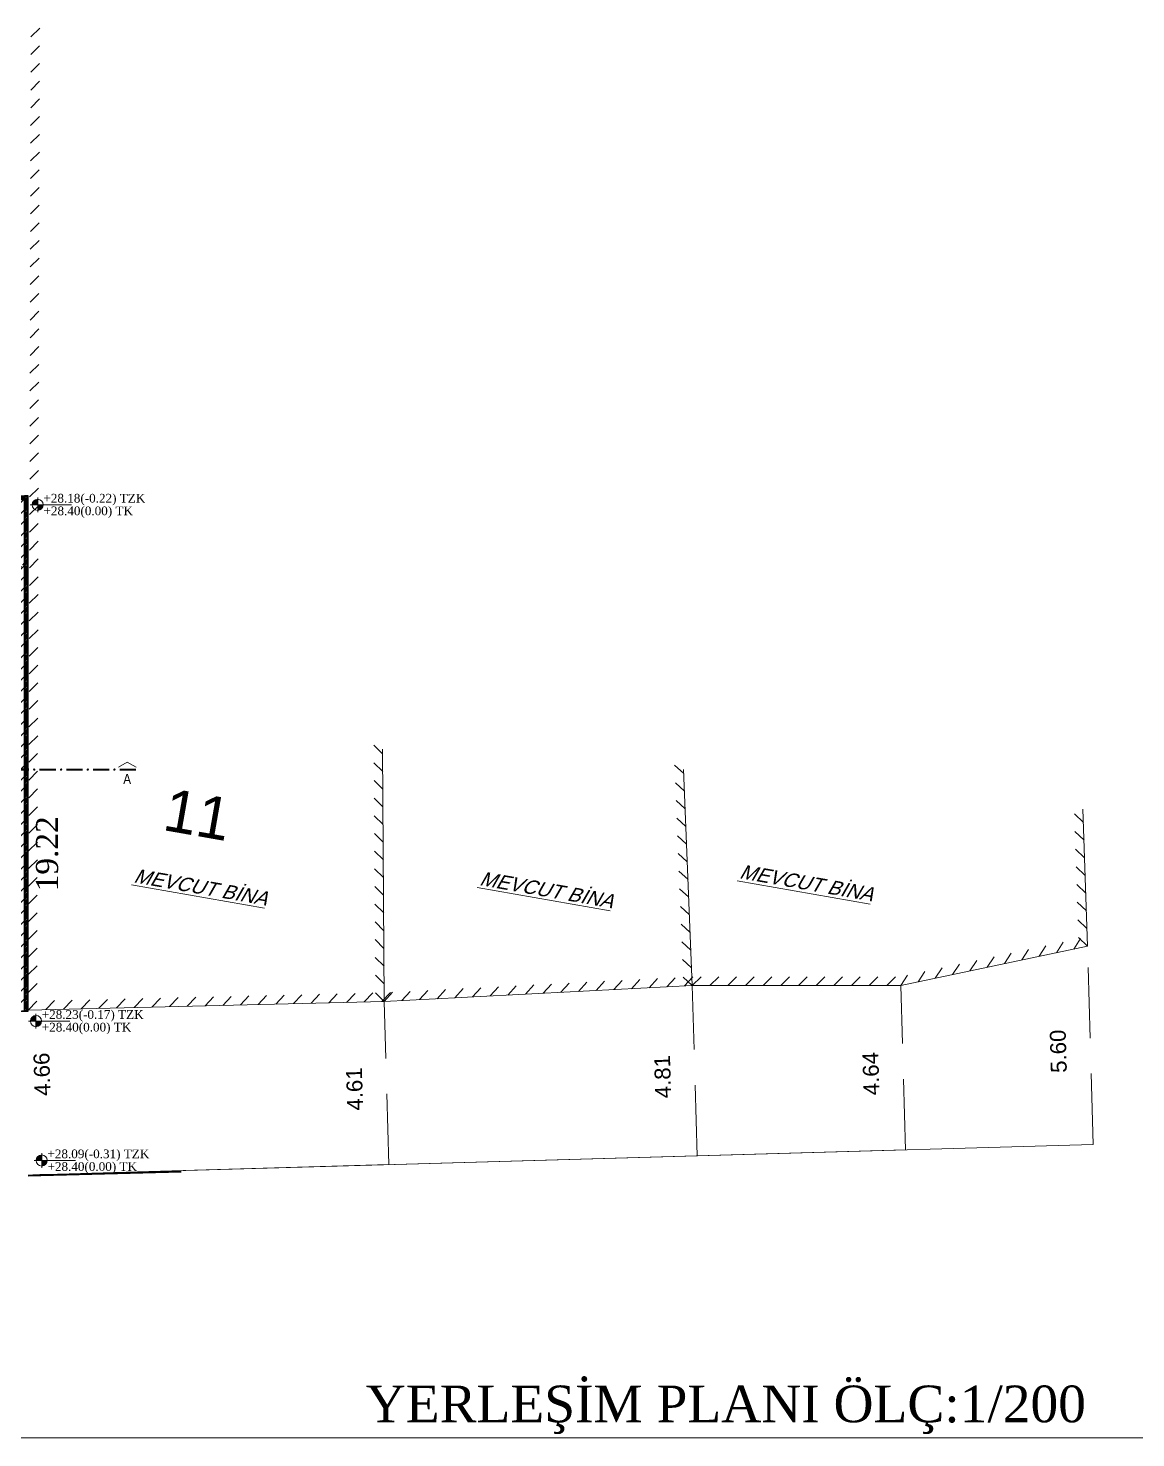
# Model space of a CAD drawing. Extents: x 173271 to 181879, y -242817 to -239967.
# Drawn here: x 174868 to 175650, y -242817 to -241821 of the extents above; entities that cross this region are included whole.
import ezdxf
from ezdxf.enums import TextEntityAlignment as Align

# ---------------------------------------------------------------- set-up
doc = ezdxf.new("R2010")
doc.units = 0
doc.header["$MEASUREMENT"] = 0
doc.linetypes.add('IZDUSUM1', pattern=[20, 7.5, -5, 7.5, 0])
doc.linetypes.add('SEMBOL1', pattern=[260, 200, -15, 30, -15])
doc.layers.get('0').update_dxf_attribs({"linetype": 'CONTINUOUS'})
for name, color, linetype, lineweight in [('AD', 7, 'CONTINUOUS', 0), ('BINA', 143, 'CONTINUOUS', 0), ('ROL_DİK', 4, 'CONTINUOUS', 0), ('ROL_PHAT', 30, 'CONTINUOUS', 0), ('rtm-duv tugla', 22, 'CONTINUOUS', 35), ('rtm-izdusum-üst ince', 8, 'IZDUSUM1', 5), ('rtm-merdiven yazı', 7, 'CONTINUOUS', 20), ('rtm-mhl-yazı-adı', 150, 'CONTINUOUS', 30), ('rtm-mhl-yazı-malzeme', 7, 'CONTINUOUS', 13), ('rtm-olcu-iç 01', 7, 'CONTINUOUS', 20), ('rtm-plan katmanı-03', 233, 'CONTINUOUS', 30), ('rtm-sembol balon baslik', 242, 'CONTINUOUS', 20), ('rtm-sembol kesit gör yazı', 7, 'CONTINUOUS', 20), ('rtm-sembol kot', 242, 'CONTINUOUS', 20), ('rtm-sembol kot yazı', 7, 'CONTINUOUS', 20), ('rtm-sıva', 252, 'CONTINUOUS', 15), ('rtm-tas_betonarme', 50, 'CONTINUOUS', 40)]:
    doc.layers.add(name, color=color, linetype=linetype, lineweight=lineweight)
doc.layers.add('MKDU0', color=50, linetype='CONTINUOUS')
doc.layers.add('YAZI1', color=240, linetype='CONTINUOUS')
doc.styles.add('BASLIK', font='ARIALN.TTF')
doc.styles.get("Standard").update_dxf_attribs({"font": 'arial.ttf'})
doc.styles.add('times new roman_1_18', font='times.ttf', dxfattribs={"height": 0.2})
doc.styles.add('VAZ-OLCU', font='times.ttf', dxfattribs={"height": 60})
doc.styles.add('ölçü', font='times.ttf', dxfattribs={"height": 10})

# ---------------------------------------------------------------- blocks, each defined once
blk = doc.blocks.new('çatıizi')
at = {"layer": 'rtm-plan katmanı-03', "color": 8, "linetype": 'IZDUSUM1'}
for p, q in [((7807.7, 1634.9), (7353.9, 2088.7)), ((7353.9, 2088.7), (7353.9, 2039.4))]:
    blk.add_line(p, q, dxfattribs=at)
for points in [[(6869.4, 3055.7), (8175.7, 3091.2), (8175.7, 1645), (7807.7, 1634.9), (7809, 1584.3), (6948.6, 1562.1), (6870.4, 1641.4), (6869.4, 3055.7)], [(7353.9, 2088.7), (8175.7, 2910.5)], [(6949.2, 1640.8), (7353.9, 2039.4)], [(7807.7, 1585.6), (7353.9, 2039.4)], [(6870.4, 1641.4), (6949.2, 1640.8)], [(6948.6, 1562.1), (6949.2, 1640.8)]]:
    blk.add_lwpolyline(points, dxfattribs=at)
blk = doc.blocks.new('KK')
at = {"layer": 'rtm-sembol balon baslik', "linetype": 'SEMBOL1'}
for p in [(41231.3, 7543.2), (41283.8, 7543.2)]:
    blk.add_line(p, (41257.6, 7558.4), dxfattribs=at)
at = {"layer": 'rtm-sembol balon baslik'}
for p, q in [((41279.6, 7537.7), (41232.3, 7537.7)), ((41279.6, 7534), (41232.3, 7534)), ((41358.2, 7537.7), (41311, 7537.7)), ((41358.2, 7534), (41311, 7534)), ((41436.9, 7537.8), (41389.7, 7537.8)), ((41436.9, 7534.1), (41389.7, 7534.1)), ((41515.6, 7537.8), (41468.3, 7537.8)), ((41515.6, 7534.1), (41468.3, 7534.1)), ((41594.2, 7537.9), (41547, 7537.9)), ((41594.2, 7534.3), (41547, 7534.3)), ((41672.9, 7537.9), (41625.7, 7537.9)), ((41672.9, 7534.3), (41625.7, 7534.3)), ((41751.6, 7538.1), (41704.3, 7538.1)), ((41751.6, 7534.4), (41704.3, 7534.4)), ((41830.2, 7537.9), (41783, 7537.9)), ((41830.2, 7534.3), (41783, 7534.3))]:
    blk.add_line(p, q, dxfattribs=at)
at = {"layer": 'rtm-sembol balon baslik', "const_width": 1.9}
for points in [[(41294.3, 7536.1, 1), (41296.2, 7536.1, 1)], [(41373, 7536, 1), (41374.9, 7536, 1)], [(41451.7, 7536, 1), (41453.6, 7536, 1)], [(41530.3, 7536.1, 1), (41532.2, 7536.1, 1)], [(41609, 7536.1, 1), (41610.9, 7536.1, 1)], [(41687.7, 7536.2, 1), (41689.6, 7536.2, 1)], [(41766.3, 7536.1, 1), (41768.2, 7536.1, 1)]]:
    blk.add_lwpolyline(points, format="xyb", close=True, dxfattribs=at)
at = {"layer": 'rtm-sembol balon baslik'}
for centre in [(41295.3, 7536.1), (41373.9, 7536), (41452.6, 7536), (41531.3, 7536.1), (41610, 7536.1), (41688.6, 7536.2), (41767.3, 7536.1)]:
    blk.add_circle(centre, 1.9, dxfattribs=at)
for points in [[(41232.3, 7537.7), (41232.3, 7534), (41279.6, 7537.7), (41279.6, 7534)], [(41311, 7537.7), (41311, 7534), (41358.2, 7537.7), (41358.2, 7534)], [(41389.7, 7537.8), (41389.7, 7534.1), (41436.9, 7537.8), (41436.9, 7534.1)], [(41468.3, 7537.8), (41468.3, 7534.1), (41515.6, 7537.8), (41515.6, 7534.1)], [(41547, 7537.9), (41547, 7534.3), (41594.2, 7537.9), (41594.2, 7534.3)], [(41625.7, 7537.9), (41625.7, 7534.3), (41672.9, 7537.9), (41672.9, 7534.3)], [(41704.3, 7538.1), (41704.3, 7534.4), (41751.6, 7538.1), (41751.6, 7534.4)], [(41783, 7537.9), (41783, 7534.3), (41830.2, 7537.9), (41830.2, 7534.3)]]:
    blk.add_trace(points, dxfattribs=at)
blk = doc.blocks.new('YERLEŞİMPLANI2306')
at = {"layer": 'rtm-sıva'}
h = blk.add_hatch(dxfattribs=at)
h.set_pattern_fill('ANSI31', color=256)
h.set_pattern_definition([(45, (-10987.208, -1265.6713), (-2.245064, 2.245064), [])])
h.paths.add_polyline_path([(2055.8, 2864.6), (899.4, 2833.1), (899.4, 2823.1), (2055.8, 2854.6)])
at = {"layer": 'rtm-sıva', "transparency": 33554623}
h = blk.add_hatch(dxfattribs=at)
h.set_pattern_fill('ANSI31', color=256, scale=7, angle=-180.0461)
h.set_pattern_definition([(224.9539, (0, 0), (15.7028, -15.72808), [])])
h.paths.add_polyline_path([(900.5, 1470.7), (990.6, 1379.2), (2055.8, 1408.4), (2055.8, 2854.6), (899.4, 2823.1)])
at = {"layer": 'rtm-sıva'}
h = blk.add_hatch(dxfattribs=at)
h.set_pattern_fill('ANSI31', color=256)
h.set_pattern_definition([(45, (-10537.2746, -1253.4307), (-2.245064, 2.245064), [])])
h.paths.add_polyline_path([(2065.8, 2864.8), (2055.8, 2864.6), (2055.8, 1408.4), (2065.8, 1408.6)])
at = {"layer": 'rtm-duv tugla'}
blk.add_lwpolyline([(899.4, 2823.1), (2055.8, 2854.6), (2055.8, 1408.4), (990.6, 1379.2), (900.5, 1470.7), (899.4, 2823.1)], dxfattribs=at)
at = {"layer": 'rtm-merdiven yazı'}
for points in [[(1725.2, 1276.1), (1824.2, 1276.1)], [(1748.7, 1255.8), (1748.7, 1295)]]:
    blk.add_lwpolyline(points, dxfattribs=at)
blk.add_circle((1748.7, 1276.1), 12.6, dxfattribs=at)
at = {"layer": 'rtm-mhl-yazı-adı'}
for points in [[(814.7, 2171.6), (855.2, 2131.2), (814.8, 2090.6)], [(1928, 1330.9), (1967.3, 1372.5), (2009, 1333.2)]]:
    blk.add_lwpolyline(points, close=True, dxfattribs=at)
for points in [[(824.8, 2171.7), (865.4, 2131.2), (824.9, 2090.7)], [(835, 2171.7), (875.5, 2131.2), (835, 2090.7)], [(1927.4, 1351.1), (1966.7, 1392.7), (2008.4, 1353.4)], [(1927.7, 1341), (1967, 1382.6), (2008.7, 1343.3)]]:
    blk.add_lwpolyline(points, dxfattribs=at)
at = {"layer": 'rtm-olcu-iç 01', "lineweight": 30}
for points in [[(2055.8, 2864.6), (899.4, 2833.1), (899.4, 2823.1), (2055.8, 2854.6)], [(2065.8, 2864.8), (2055.8, 2864.6), (2055.8, 1408.4), (2065.8, 1408.6)]]:
    blk.add_lwpolyline(points, close=True, dxfattribs=at)
blk.add_blockref('çatıizi', (-6119.9, -236.6))
at = {"layer": 'rtm-izdusum-üst ince', "rotation": 90}
for p, xscale, yscale, zscale in [((9179.2, 42542.5), -0.9599999999972866, 0.9599999999972866, 0.9599999999972852), ((9179.2, -38387.5), 0.9599999999972864, 0.9599999999972864, 0.9599999999972864)]:
    blk.add_blockref('KK', p, dxfattribs=dict(at, xscale=xscale, yscale=yscale, zscale=zscale))
at = {"layer": 'rtm-izdusum-üst ince', "yscale": 0.9599999999972852, "zscale": 0.9599999999972852}
for p, xscale in [((-38981.1, -5143.8), 0.9599999999972852), ((41953.2, -5143.8), -0.9599999999972852)]:
    blk.add_blockref('KK', p, dxfattribs=dict(at, xscale=xscale))
at = {"layer": 'rtm-merdiven yazı', "style": 'ölçü'}
blk.add_text('0.00(+28.40)', height=22.395, dxfattribs=at).set_placement((1758.9, 1284.5, -91.9))
at = {"layer": 'rtm-mhl-yazı-adı', "style": 'VAZ-OLCU'}
blk.add_text('DÜKKAN-1 /OFİS-1/OFİS-2', height=30, rotation=359.9539, dxfattribs=at).set_placement((1185.1, 2485.6))
at = {"layer": 'rtm-mhl-yazı-malzeme', "char_height": 20, "attachment_point": 1, "rotation": 90, "style": 'times new roman_1_18'}
for width, heights, insert in [(309.303, [68.6], (728, 2468.6)), (204.349, [46.5], (724.6, 1707.2))]:
    blk.add_mtext_dynamic_manual_height_columns('saçak izi', width=width, gutter_width=10, heights=heights, dxfattribs=dict(at, insert=insert))
at = {"layer": 'rtm-mhl-yazı-malzeme', "insert": (1318.3, 1326.4), "char_height": 20, "attachment_point": 1, "style": 'times new roman_1_18'}
blk.add_mtext_dynamic_manual_height_columns('saçak izi', width=255.992, gutter_width=10, heights=[40], dxfattribs=at)
at = {"layer": 'rtm-olcu-iç 01', "color": 7, "linetype": 'Continuous', "lineweight": -3, "style": 'times new roman_1_18'}
for s, p in [('1157', (1391.5, 2786.2, 4545.6)), ('1066', (1460.6, 1405.1, 4545.6))]:
    blk.add_text(s, height=42.67, rotation=359.9539, dxfattribs=at).set_placement(p)
at = {"layer": 'rtm-olcu-iç 01', "style": 'VAZ-OLCU'}
for s, p in [('DÜKKAN', (670.6, 2147.8)), ('SBK. +0.20', (1407.9, 2134.1, 4545.6)), ('GİRİŞİ', (688.3, 2114.5)), ('00.00 KOTU (+28.40)', (1358.5, 2092.9, -600.3)), ('BİNA ', (1948.3, 1299.7)), ('GİRİŞİ', (1948.3, 1261.2))]:
    blk.add_text(s, height=20, rotation=359.9539, dxfattribs=at).set_placement(p)
at = {"layer": 'rtm-olcu-iç 01', "color": 7, "linetype": 'Continuous', "lineweight": -3, "style": 'times new roman_1_18'}
for s, rotation, p in [('1351', 90.2914, (975.7, 2127.6, -600)), ('128', 318.3854, (946.7, 1425.3, -600))]:
    blk.add_text(s, height=42.67, rotation=rotation, dxfattribs=at).set_placement(p, align=Align.BOTTOM_CENTER)
at = {"layer": 'rtm-sembol kesit gör yazı', "style": 'BASLIK'}
for s, p in [('B', (1955, 2921.2)), ('A', (617.5, 2050)), ('A', (2334.6, 2050)), ('B', (1955, 1205.1))]:
    blk.add_text(s, height=28.8, dxfattribs=at).set_placement(p)

msp = doc.modelspace()

# ---------------------------------------------------------------- hatches: boundary and pattern name
at = {"layer": 'rtm-sembol kot'}
h = msp.add_hatch(color=256, dxfattribs=at)
h.paths.add_polyline_path([(174874.339, -242153.469, 0.4142136), (174870.403, -242157.405), (174874.339, -242157.405)])
h.paths.add_polyline_path([(174874.339, -242161.341, 0.4142136), (174878.276, -242157.405), (174874.339, -242157.405)])
h = msp.add_hatch(color=256, dxfattribs=at)
h.paths.add_polyline_path([(174873.147, -242518.23, 0.4142136), (174869.211, -242522.166), (174873.147, -242522.166)])
h.paths.add_polyline_path([(174873.147, -242526.102, 0.4142136), (174877.084, -242522.166), (174873.147, -242522.166)])
h = msp.add_hatch(color=256, dxfattribs=at)
h.paths.add_polyline_path([(174877.18, -242616.696, 0.4142136), (174873.243, -242620.632), (174877.18, -242620.632)])
h.paths.add_polyline_path([(174877.18, -242624.568, 0.4142136), (174881.116, -242620.632), (174877.18, -242620.632)])

# ---------------------------------------------------------------- linework, layer by layer
at = {"layer": 'BINA'}
for p, q in [((174869.551, -241826.84), (174875.756, -241820.67)), ((174869.516, -241839.34), (174875.721, -241833.17)), ((174869.482, -241851.84), (174875.686, -241845.67)), ((174869.447, -241864.34), (174875.651, -241858.17)), ((174869.412, -241876.84), (174875.616, -241870.67)), ((174869.377, -241889.339), (174875.581, -241883.17)), ((174869.342, -241901.839), (174875.547, -241895.67)), ((174869.307, -241914.339), (174875.512, -241908.169)), ((174869.272, -241926.839), (174875.477, -241920.669)), ((174869.238, -241939.339), (174875.442, -241933.169)), ((174869.203, -241951.839), (174875.407, -241945.669)), ((174869.168, -241964.339), (174875.372, -241958.169)), ((174869.133, -241976.839), (174875.337, -241970.669)), ((174869.098, -241989.339), (174875.302, -241983.169)), ((174869.063, -242001.839), (174875.268, -241995.669)), ((174869.028, -242014.339), (174875.233, -242008.169)), ((174868.993, -242026.839), (174875.198, -242020.669)), ((174868.959, -242039.339), (174875.163, -242033.169)), ((174868.924, -242051.839), (174875.128, -242045.669)), ((174868.889, -242064.339), (174875.093, -242058.169)), ((174868.854, -242076.839), (174875.058, -242070.669)), ((174868.819, -242089.339), (174875.024, -242083.169)), ((174868.784, -242101.839), (174874.989, -242095.669)), ((174868.749, -242114.339), (174874.954, -242108.169)), ((174868.715, -242126.839), (174874.919, -242120.669)), ((174868.68, -242139.339), (174874.884, -242133.169)), ((174868.645, -242151.838), (174874.849, -242145.669)), ((174868.61, -242164.338), (174874.814, -242158.169)), ((174868.575, -242176.838), (174874.779, -242170.668)), ((174868.54, -242189.338), (174874.745, -242183.168)), ((174868.505, -242201.838), (174874.71, -242195.668)), ((174868.47, -242214.338), (174874.675, -242208.168)), ((174868.436, -242226.838), (174874.64, -242220.668)), ((174868.401, -242239.338), (174874.605, -242233.168)), ((174868.366, -242251.838), (174874.57, -242245.668)), ((174868.331, -242264.338), (174874.535, -242258.168)), ((174868.296, -242276.838), (174874.501, -242270.668)), ((174868.261, -242289.338), (174874.466, -242283.168)), ((174868.226, -242301.838), (174874.431, -242295.668)), ((174868.192, -242314.338), (174874.396, -242308.168)), ((174868.157, -242326.838), (174874.361, -242320.668)), ((175118.131, -242333.274), (175111.902, -242327.128)), ((175119.313, -242508.27, 1757.425), (175118.108, -242329.979)), ((174868.122, -242339.338), (174874.326, -242333.168)), ((175118.215, -242345.773), (175111.986, -242339.628)), ((174868.087, -242351.838), (174874.291, -242345.668)), ((175330.94, -242347.17), (175324.508, -242341.237)), ((175336.978, -242497.048, 1717.775), (175330.833, -242344.515)), ((174868.052, -242364.338), (174874.256, -242358.168)), ((175118.3, -242358.273), (175112.071, -242352.128)), ((175331.443, -242359.66), (175325.012, -242353.727)), ((175118.384, -242370.773), (175112.155, -242364.628)), ((175331.946, -242372.15), (175325.515, -242366.217)), ((174868.017, -242376.838), (174874.222, -242370.668)), ((175118.468, -242383.273), (175112.24, -242377.127)), ((175332.449, -242384.64), (175326.018, -242378.707)), ((175613.394, -242381.732), (175607.005, -242375.753)), ((175616.299, -242469.184, 1730.675), (175613.086, -242372.446)), ((174867.982, -242389.338), (174874.187, -242383.168)), ((175118.553, -242395.772), (175112.324, -242389.627)), ((175613.809, -242394.225), (175607.42, -242388.246)), ((174867.947, -242401.837), (174874.152, -242395.668)), ((175332.952, -242397.13), (175326.521, -242391.196)), ((174867.913, -242414.337), (174874.117, -242408.168)), ((175118.637, -242408.272), (175112.408, -242402.127)), ((175333.456, -242409.619), (175327.024, -242403.686)), ((175614.224, -242406.718), (175607.835, -242400.74)), ((175118.722, -242420.772), (175112.493, -242414.626)), ((175333.959, -242422.109), (175327.528, -242416.176)), ((175614.639, -242419.211), (175608.25, -242413.233)), ((174867.878, -242426.837), (174874.082, -242420.667)), ((175118.806, -242433.271), (175112.577, -242427.126)), ((175334.462, -242434.599), (175328.031, -242428.666)), ((175615.054, -242431.704), (175608.665, -242425.726)), ((174867.843, -242439.337), (174874.047, -242433.167)), ((175118.891, -242445.771), (175112.662, -242439.626)), ((175615.469, -242444.197), (175609.08, -242438.219)), ((174867.808, -242451.837), (174874.012, -242445.667)), ((175334.965, -242447.089), (175328.534, -242441.156)), ((174867.773, -242464.337), (174873.978, -242458.167)), ((175118.975, -242458.271), (175112.746, -242452.126)), ((175335.469, -242459.579), (175329.037, -242453.646)), ((175615.884, -242456.69), (175609.495, -242450.712)), ((175119.059, -242470.771), (175112.831, -242464.625)), ((175335.972, -242472.069), (175329.541, -242466.136)), ((175484.273, -242497.033, 1759.725), (175616.299, -242469.184, 1730.675)), ((175582.12, -242476.393), (175586.897, -242469.062)), ((175594.351, -242473.813), (175599.128, -242466.482)), ((175606.582, -242471.233), (175611.359, -242463.902)), ((175616.299, -242469.184), (175609.91, -242463.205)), ((175616.299, -242469.184), (175609.91, -242463.205)), ((174867.738, -242476.837), (174873.943, -242470.667)), ((175119.144, -242483.27), (175112.915, -242477.125)), ((175336.475, -242484.559), (175330.044, -242478.626)), ((175533.197, -242486.713), (175537.974, -242479.382)), ((175545.427, -242484.133), (175550.204, -242476.802)), ((175557.658, -242481.553), (175562.435, -242474.222)), ((175569.889, -242478.973), (175574.666, -242471.642)), ((174867.703, -242489.337), (174873.908, -242483.167)), ((175496.504, -242494.453), (175501.281, -242487.122)), ((175508.735, -242491.873), (175513.512, -242484.542)), ((175520.966, -242489.293), (175525.743, -242481.962)), ((174867.669, -242501.837), (174873.873, -242495.667)), ((175119.228, -242495.77), (175112.999, -242489.625)), ((175119.313, -242508.27, 1757.425), (175336.978, -242497.048, 1717.775)), ((175169.246, -242505.695), (175175.107, -242499.198)), ((175181.73, -242505.052), (175187.59, -242498.554)), ((175194.213, -242504.408), (175200.074, -242497.911)), ((175206.697, -242503.765), (175212.557, -242497.267)), ((175219.18, -242503.121), (175225.041, -242496.624)), ((175231.664, -242502.478), (175237.524, -242495.98)), ((175244.147, -242501.834), (175250.007, -242495.337)), ((175256.63, -242501.191), (175262.491, -242494.693)), ((175269.114, -242500.547), (175274.974, -242494.05)), ((175281.597, -242499.904), (175287.458, -242493.406)), ((175294.081, -242499.26), (175299.941, -242492.762)), ((175306.564, -242498.616), (175312.425, -242492.119)), ((175319.047, -242497.973), (175324.908, -242491.475)), ((175336.978, -242497.048), (175330.547, -242491.115)), ((175336.978, -242497.048), (175330.547, -242491.115)), ((175331.531, -242497.329), (175337.391, -242490.832)), ((175336.978, -242497.048), (175343.165, -242490.861)), ((175336.978, -242497.048), (175343.165, -242490.861)), ((175336.978, -242497.048, 1717.775), (175484.273, -242497.033, 1759.725)), ((175349.478, -242497.047), (175355.665, -242490.859)), ((175361.978, -242497.046), (175368.165, -242490.858)), ((175374.478, -242497.044), (175380.665, -242490.857)), ((175386.978, -242497.043), (175393.165, -242490.855)), ((175399.478, -242497.042), (175405.665, -242490.854)), ((175411.978, -242497.04), (175418.165, -242490.853)), ((175424.478, -242497.039), (175430.665, -242490.851)), ((175436.978, -242497.038), (175443.165, -242490.85)), ((175449.478, -242497.036), (175455.665, -242490.848)), ((175461.978, -242497.035), (175468.165, -242490.847)), ((175474.478, -242497.034), (175480.665, -242490.846)), ((175484.273, -242497.033), (175489.05, -242489.702)), ((175484.273, -242497.033), (175489.05, -242489.702)), ((174867.634, -242514.337), (174873.67, -242508.003)), ((174867.634, -242514.337), (174873.67, -242508.003)), ((174867.634, -242514.337), (174873.838, -242508.167)), ((174867.634, -242514.337), (174873.838, -242508.167)), ((174867.634, -242514.337, 1687.225), (175119.313, -242508.27, 1757.425)), ((174880.13, -242514.036), (174886.166, -242507.701)), ((174892.626, -242513.735), (174898.663, -242507.4)), ((174905.123, -242513.433), (174911.159, -242507.099)), ((174917.619, -242513.132), (174923.655, -242506.798)), ((174930.116, -242512.831), (174936.152, -242506.496)), ((174942.612, -242512.53), (174948.648, -242506.195)), ((174955.108, -242512.228), (174961.145, -242505.894)), ((174967.605, -242511.927), (174973.641, -242505.592)), ((174980.101, -242511.626), (174986.137, -242505.291)), ((174992.597, -242511.324), (174998.634, -242504.99)), ((175005.094, -242511.023), (175011.13, -242504.689)), ((175017.59, -242510.722), (175023.626, -242504.387)), ((175030.086, -242510.421), (175036.123, -242504.086)), ((175042.583, -242510.119), (175048.619, -242503.785)), ((175055.079, -242509.818), (175061.115, -242503.484)), ((175067.576, -242509.517), (175073.612, -242503.182)), ((175080.072, -242509.216), (175086.108, -242502.881)), ((175092.568, -242508.914), (175098.605, -242502.58)), ((175105.065, -242508.613), (175111.101, -242502.279)), ((175119.313, -242508.27), (175113.084, -242502.124)), ((175119.313, -242508.27), (175113.084, -242502.124)), ((175117.561, -242508.312), (175123.597, -242501.977)), ((175119.313, -242508.27), (175125.173, -242501.772)), ((175119.313, -242508.27), (175125.173, -242501.772)), ((175131.796, -242507.626), (175137.657, -242501.129)), ((175144.28, -242506.983), (175150.14, -242500.485)), ((175156.763, -242506.339), (175162.623, -242499.842))]:
    msp.add_line(p, q, dxfattribs=at)
at = {"layer": 'ROL_DİK'}
for p, q in [((175618.17, -242534.269), (175616.733, -242484.29)), ((175338.28, -242542.315), (175336.978, -242497.048)), ((175485.453, -242538.084), (175484.273, -242497.033)), ((175120.471, -242548.575), (175119.313, -242508.27)), ((175620.325, -242609.238), (175618.888, -242559.259)), ((175340.434, -242617.284), (175338.998, -242567.304)), ((175487.608, -242613.053), (175486.171, -242563.074)), ((175122.626, -242623.544), (175121.19, -242573.565))]:
    msp.add_line(p, q, dxfattribs=at)
at = {"layer": 'ROL_PHAT'}
for p in [(175620.325, -242609.238), (175487.608, -242613.053), (175340.434, -242617.284), (175122.626, -242623.544), (174870.981, -242630.778), (174875.787, -242630.64)]:
    msp.add_line(p, (174880.306, -242630.51), dxfattribs=at)
at = {"layer": 'rtm-sembol kot'}
for p, q in [((174869.089, -242157.405), (174898.257, -242157.405)), ((174874.339, -242162.655), (174874.339, -242152.155)), ((174873.147, -242527.416), (174873.147, -242516.916)), ((174867.897, -242522.166), (174897.065, -242522.166)), ((174877.18, -242625.882), (174877.18, -242615.382)), ((174871.93, -242620.632), (174901.097, -242620.632))]:
    msp.add_line(p, q, dxfattribs=at)
for centre in [(174874.339, -242157.405), (174873.147, -242522.166), (174877.18, -242620.632)]:
    msp.add_circle(centre, 3.936, dxfattribs=at)
at = {"layer": 'rtm-tas_betonarme'}
msp.add_line((174867.624, -242631.314), (174975.729, -242628.351), dxfattribs=at)
at = {"layer": 'YAZI1', "color": 2, "linetype": 'Continuous', "lineweight": 15}
msp.add_line((174305.827, -242816.561), (175680.531, -242816.561), dxfattribs=at)

# ---------------------------------------------------------------- block references
at = {"color": 3, "xscale": 0.25, "yscale": 0.25, "zscale": 0.25}
msp.add_blockref('YERLEŞİMPLANI2306', (174351.171, -242867.179), dxfattribs=at)

# ---------------------------------------------------------------- texts
at = {"layer": 'AD'}
msp.add_text('11', height=30, rotation=350.046655, dxfattribs=at).set_placement((174961.799, -242386.987))
at = {"layer": 'BINA', "oblique": 20}
for p in [(174941.655, -242424.072), (175186.055, -242426.012), (175369.757, -242421.11)]:
    msp.add_text('%%UMEVCUT BİNA', height=10, rotation=350.046655, dxfattribs=at).set_placement(p)
at = {"layer": 'MKDU0', "color": 8, "ltscale": 0.03, "style": 'ölçü'}
msp.add_text('YERLEŞİM PLANI ÖLÇ:1/200', height=25.92, dxfattribs=at).set_placement((175106.204, -242805.562))
at = {"layer": 'ROL_DİK'}
for s, p in [('5.60', (175601.675, -242558.603)), ('4.66', (174883.443, -242574.865)), ('4.81', (175322.069, -242576.558)), ('4.64', (175469.303, -242574.435)), ('4.61', (175104.332, -242585.299))]:
    msp.add_text(s, height=11.25, rotation=91.646478, dxfattribs=at).set_placement(p)
at = {"layer": 'rtm-olcu-iç 01', "color": 7, "linetype": 'Continuous', "lineweight": -3, "style": 'times new roman_1_18'}
msp.add_text('19.22', height=15.6, rotation=89.990952, dxfattribs=at).set_placement((174888.712, -242430.487))
at = {"layer": 'rtm-sembol kot yazı', "style": 'VAZ-OLCU'}
for s, p in [('+28.18(-0.22) TZK', (174878.407, -242155.8)), ('+28.40(0.00) TK', (174878.455, -242164.747)), ('+28.23(-0.17) TZK', (174877.215, -242520.561)), ('+28.40(0.00) TK', (174877.263, -242529.508)), ('+28.09(-0.31) TZK', (174881.247, -242619.027)), ('+28.40(0.00) TK', (174881.295, -242627.974))]:
    msp.add_text(s, height=6.144, dxfattribs=at).set_placement(p)

doc.saveas('drawing.dxf')
